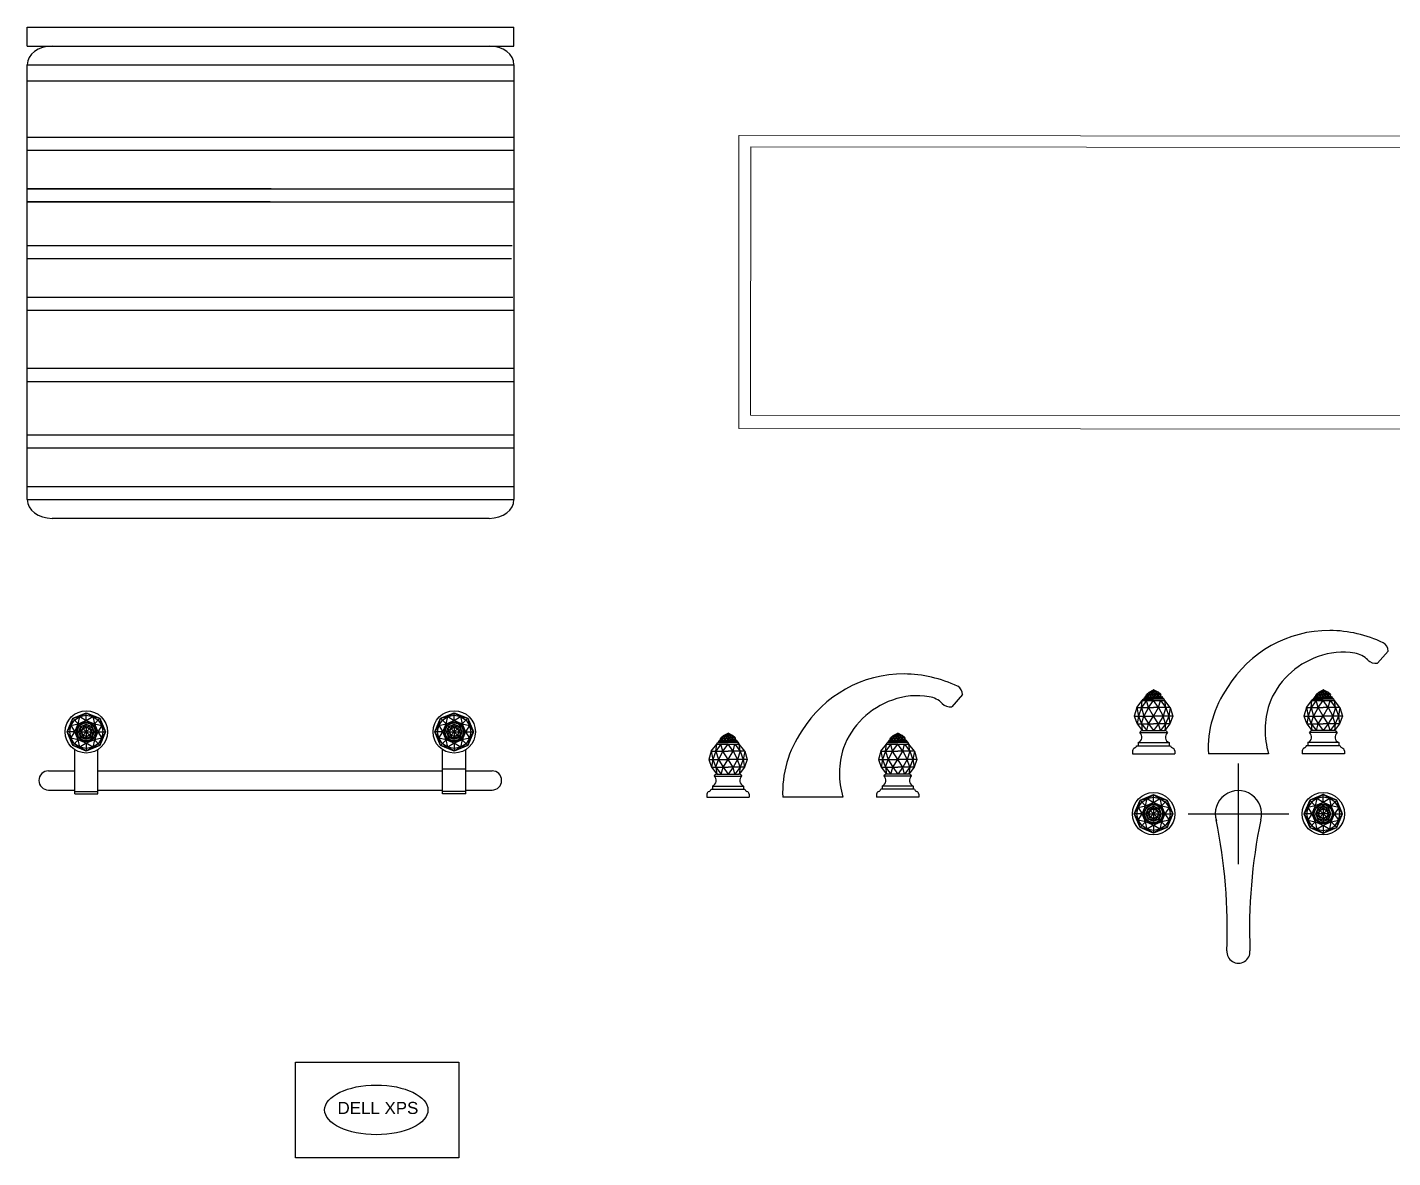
# Model space of a CAD drawing. Header units: inches. Extents: x -332 to 3160665360507, y -10609 to 2196718997769.
# Drawn here: x -131 to 1639, y -7445 to -5979 of the extents above; entities that cross this region are included whole.
import ezdxf

# ---------------------------------------------------------------- set-up
doc = ezdxf.new("R2010")
doc.units = ezdxf.units.IN
doc.header["$MEASUREMENT"] = 0
doc.layers.add('layer_1', color=7, linetype='Continuous', lineweight=25)
doc.styles.get("Standard").update_dxf_attribs({"font": 'arial.ttf'})

# ---------------------------------------------------------------- blocks, each defined once
blk = doc.blocks.new('furniture_bed_fitting')
at = {"color": 3}
for p, q in [((-750, 847.6), (750, 847.6)), ((-750, 782.6), (750, 782.6)), ((-750, 553), (750, 553)), ((-750, 499.5), (750, 499.5)), ((1.7, 342.5), (-750, 342.5)), ((-750, 342.5), (750, 342.5)), ((-1.7, 289), (-750, 289)), ((-750, 289), (750, 289)), ((-750, 111.9), (744.5, 111.9)), ((-750, 58.5), (742.4, 58.5)), ((-750, -98.6), (746.6, -98.6)), ((-750, -152), (750, -152)), ((-750, -388.2), (750, -388.2)), ((-750, -442), (750, -442)), ((-750, -659.8), (750, -659.8)), ((-750, -659.8), (750, -659.8)), ((-750, -713.3), (750, -713.3)), ((-750, -713.3), (750, -713.3)), ((-750, -870.3), (750, -870.3)), ((-750, -870.3), (750, -870.3)), ((-750, -923.8), (750, -923.8)), ((-750, -923.8), (750, -923.8))]:
    blk.add_line(p, q, dxfattribs=at)
at = {"layer": 'layer_1', "color": 3}
for p, q in [((-750, 1000), (750, 1000)), ((-750, 923.8), (-750, 1000)), ((750, 923.8), (750, 1000)), ((-750, 923.8), (750, 923.8)), ((-750, -923.8), (-750, 847.6)), ((750, 847.6), (750, -923.8)), ((673.8, -1000), (-673.8, -1000))]:
    blk.add_line(p, q, dxfattribs=at)
for centre, start, end in [((-673.8, 847.6), 90, 180), ((673.8, 847.6), 0, 90), ((-673.8, -923.8), 180, 270), ((673.8, -923.8), 270, 0)]:
    blk.add_arc(centre, 76.2, start, end, dxfattribs=at)
blk = doc.blocks.new('furniture_l_table_desk')
at = {"color": 3, "linetype": 'Continuous', "lineweight": 15}
for p, q in [((-812.4, 194.1), (-812.7, -185.9)), ((-812.4, 194.1), (-812.7, -185.9)), ((-812.4, 194.1), (-812.7, -185.9)), ((-812.3, 194.2), (-812.4, 194.1)), ((787.6, 192.6), (-812.4, 194.1)), ((812.8, 192.7), (-812.3, 194.2)), ((-797.1, 179.5), (-797.4, -168.4)), ((797.9, 178), (-797.1, 179.5)), ((787.6, 192.6), (787.7, 192.7)), ((797.9, 178), (797.6, -169.8)), ((812.5, -187.3), (812.8, 192.7)), ((-797.4, -168.4), (797.6, -169.8)), ((-812.7, -185.9), (812.5, -187.3)), ((787.2, -187.4), (787.3, -187.3))]:
    blk.add_line(p, q, dxfattribs=at)
blk = doc.blocks.new('bathroom_towel_rack')
at = {"color": 3}
for p, q in [((-263.3, 27.1), (-255.9, 44.7)), ((-258.3, 35.4), (-255.9, 44.7)), ((-258.3, 35.4), (-253.6, 42.4)), ((-258.3, 35.4), (-248.7, 37.5)), ((-255.9, 44.7), (-238.3, 52)), ((-255.9, 44.7), (-246.6, 47.1)), ((-248.7, 37.5), (-255.9, 44.7)), ((-253.6, 42.4), (-246.6, 47.1)), ((-253, 27.1), (-248.7, 37.5)), ((-248.7, 37.5), (-246.6, 47.1)), ((-248.7, 37.5), (-238.3, 41.8)), ((-246.6, 47.1), (-238.3, 52)), ((-246.6, 47.1), (-238.3, 48.7)), ((-246.6, 47.1), (-238.3, 41.8)), ((-245.4, 34.2), (-238.3, 37.1)), ((-245.4, 34.2), (-241.8, 35.6)), ((-244.8, 33.6), (-241.8, 35.6)), ((-241.8, 35.6), (-242.4, 31.2)), ((-241.8, 35.6), (-238.3, 37.1)), ((-241.8, 35.6), (-238.3, 36.3)), ((-241.8, 35.6), (-238.3, 32.8)), ((-238.3, 41.8), (-238.3, 52)), ((-238.3, 52), (-230, 47.1)), ((-238.3, 52), (-220.6, 44.7)), ((-238.3, 48.7), (-230, 47.1)), ((-238.3, 41.8), (-230, 47.1)), ((-238.3, 41.8), (-227.9, 37.5)), ((-238.3, 32.8), (-238.3, 37.1)), ((-238.3, 37.1), (-234.8, 35.6)), ((-238.3, 37.1), (-231.2, 34.2)), ((-238.3, 36.3), (-234.8, 35.6)), ((-238.3, 32.8), (-234.8, 35.6)), ((-234.2, 31.2), (-234.8, 35.6)), ((-234.8, 35.6), (-231.2, 34.2)), ((-234.8, 35.6), (-231.8, 33.6)), ((-230, 47.1), (-227.9, 37.5)), ((-230, 47.1), (-220.6, 44.7)), ((-230, 47.1), (-223, 42.4)), ((-227.9, 37.5), (-220.6, 44.7)), ((-227.9, 37.5), (-218.3, 35.4)), ((-227.9, 37.5), (-223.6, 27.1)), ((-223, 42.4), (-218.3, 35.4)), ((-220.6, 44.7), (-218.3, 35.4)), ((-220.6, 44.7), (-213.3, 27.1)), ((213.7, 27.1), (221.1, 44.7)), ((218.7, 35.4), (221.1, 44.7)), ((218.7, 35.4), (223.4, 42.4)), ((218.7, 35.4), (228.3, 37.5)), ((221.1, 44.7), (238.7, 52)), ((221.1, 44.7), (230.4, 47.1)), ((228.3, 37.5), (221.1, 44.7)), ((223.4, 42.4), (230.4, 47.1)), ((224, 27.1), (228.3, 37.5)), ((228.3, 37.5), (230.4, 47.1)), ((228.3, 37.5), (238.7, 41.8)), ((230.4, 47.1), (238.7, 52)), ((230.4, 47.1), (238.7, 48.7)), ((230.4, 47.1), (238.7, 41.8)), ((231.6, 34.2), (238.7, 37.1)), ((231.6, 34.2), (235.2, 35.6)), ((232.2, 33.6), (235.2, 35.6)), ((235.2, 35.6), (234.6, 31.2)), ((235.2, 35.6), (238.7, 37.1)), ((235.2, 35.6), (238.7, 36.3)), ((235.2, 35.6), (238.7, 32.8)), ((238.7, 41.8), (238.7, 52)), ((238.7, 52), (247, 47.1)), ((238.7, 52), (256.4, 44.7)), ((238.7, 48.7), (247, 47.1)), ((238.7, 41.8), (247, 47.1)), ((238.7, 41.8), (249.1, 37.5)), ((238.7, 32.8), (238.7, 37.1)), ((238.7, 37.1), (242.2, 35.6)), ((238.7, 37.1), (245.8, 34.2)), ((238.7, 36.3), (242.2, 35.6)), ((238.7, 32.8), (242.2, 35.6)), ((242.8, 31.2), (242.2, 35.6)), ((242.2, 35.6), (245.8, 34.2)), ((242.2, 35.6), (245.2, 33.6)), ((247, 47.1), (249.1, 37.5)), ((247, 47.1), (256.4, 44.7)), ((247, 47.1), (254, 42.4)), ((249.1, 37.5), (256.4, 44.7)), ((249.1, 37.5), (258.7, 35.4)), ((249.1, 37.5), (253.4, 27.1)), ((254, 42.4), (258.7, 35.4)), ((256.4, 44.7), (258.7, 35.4)), ((256.4, 44.7), (263.7, 27.1)), ((-263.3, 27.1), (-258.3, 35.4)), ((-253, 27.1), (-263.3, 27.1)), ((-258.3, 18.8), (-263.3, 27.1)), ((-255.9, 9.4), (-263.3, 27.1)), ((-259.9, 27.1), (-258.3, 35.4)), ((-258.3, 18.8), (-259.9, 27.1)), ((-258.3, 35.4), (-253, 27.1)), ((-258.3, 18.8), (-253, 27.1)), ((-248.7, 16.7), (-258.3, 18.8)), ((-255.9, 9.4), (-258.3, 18.8)), ((-253.6, 11.8), (-258.3, 18.8)), ((-248.7, 16.7), (-253, 27.1)), ((-248.3, 27.1), (-245.4, 34.2)), ((-248.3, 27.1), (-246.8, 30.6)), ((-244, 27.1), (-248.3, 27.1)), ((-246.7, 23.5), (-248.3, 27.1)), ((-245.4, 20), (-248.3, 27.1)), ((-247.5, 27.1), (-246.8, 30.6)), ((-246.7, 23.5), (-247.5, 27.1)), ((-246.8, 30.6), (-245.4, 34.2)), ((-246.8, 30.6), (-244.8, 33.6)), ((-246.8, 30.6), (-242.4, 31.2)), ((-244, 27.1), (-246.8, 30.6)), ((-246.7, 23.5), (-244, 27.1)), ((-246.7, 23.5), (-242.4, 23)), ((-245.4, 20), (-246.7, 23.5)), ((-244.8, 20.6), (-246.7, 23.5)), ((-242.4, 31.2), (-245.4, 34.2)), ((-242.4, 23), (-245.4, 20)), ((-241.8, 18.6), (-245.4, 20)), ((-238.3, 17.1), (-245.4, 20)), ((-241.8, 18.6), (-244.8, 20.6)), ((-244, 27.1), (-232.5, 27.1)), ((-238.3, 27.1), (-242.4, 31.2)), ((-238.3, 27.1), (-242.4, 23)), ((-242.4, 23), (-241.8, 18.6)), ((-241.8, 18.6), (-238.3, 21.3)), ((-238.3, 17.1), (-241.8, 18.6)), ((-238.3, 17.9), (-241.8, 18.6)), ((-238.3, 32.8), (-238.3, 21.3)), ((-238.3, 27.1), (-234.2, 31.2)), ((-238.3, 27.1), (-234.2, 23)), ((-234.8, 18.6), (-238.3, 21.3)), ((-238.3, 21.3), (-238.3, 17.1)), ((-231.2, 20), (-238.3, 17.1)), ((-234.8, 18.6), (-238.3, 17.1)), ((-234.8, 18.6), (-238.3, 17.9)), ((-234.8, 18.6), (-234.2, 23)), ((-231.8, 20.6), (-234.8, 18.6)), ((-231.2, 20), (-234.8, 18.6)), ((-234.2, 31.2), (-231.2, 34.2)), ((-234.2, 31.2), (-229.8, 30.6)), ((-234.2, 23), (-229.8, 23.6)), ((-234.2, 23), (-231.2, 20)), ((-232.5, 27.1), (-229.8, 30.6)), ((-232.5, 27.1), (-228.3, 27.1)), ((-232.5, 27.1), (-229.8, 23.6)), ((-231.8, 33.6), (-229.8, 30.6)), ((-229.8, 23.6), (-231.8, 20.6)), ((-231.2, 34.2), (-229.8, 30.6)), ((-231.2, 34.2), (-228.3, 27.1)), ((-228.3, 27.1), (-231.2, 20)), ((-229.8, 23.6), (-231.2, 20)), ((-229.8, 30.6), (-228.3, 27.1)), ((-229.8, 30.6), (-229.1, 27.1)), ((-228.3, 27.1), (-229.8, 23.6)), ((-229.1, 27.1), (-229.8, 23.6)), ((-223.6, 27.1), (-227.9, 16.7)), ((-218.3, 18.8), (-227.9, 16.7)), ((-218.3, 35.4), (-223.6, 27.1)), ((-223.6, 27.1), (-213.3, 27.1)), ((-223.6, 27.1), (-218.3, 18.8)), ((-218.3, 18.8), (-223, 11.8)), ((-213.3, 27.1), (-220.6, 9.4)), ((-218.3, 18.8), (-220.6, 9.4)), ((-218.3, 35.4), (-213.3, 27.1)), ((-218.3, 35.4), (-216.7, 27.1)), ((-213.3, 27.1), (-218.3, 18.8)), ((-216.7, 27.1), (-218.3, 18.8)), ((213.7, 27.1), (218.7, 35.4)), ((224, 27.1), (213.7, 27.1)), ((218.7, 18.8), (213.7, 27.1)), ((221.1, 9.4), (213.7, 27.1)), ((217.1, 27.1), (218.7, 35.4)), ((218.7, 18.8), (217.1, 27.1)), ((218.7, 35.4), (224, 27.1)), ((218.7, 18.8), (224, 27.1)), ((228.3, 16.7), (218.7, 18.8)), ((221.1, 9.4), (218.7, 18.8)), ((223.4, 11.8), (218.7, 18.8)), ((228.3, 16.7), (224, 27.1)), ((228.7, 27.1), (231.6, 34.2)), ((228.7, 27.1), (230.2, 30.6)), ((233, 27.1), (228.7, 27.1)), ((230.3, 23.5), (228.7, 27.1)), ((231.6, 20), (228.7, 27.1)), ((229.5, 27.1), (230.2, 30.6)), ((230.3, 23.5), (229.5, 27.1)), ((230.2, 30.6), (231.6, 34.2)), ((230.2, 30.6), (232.2, 33.6)), ((230.2, 30.6), (234.6, 31.2)), ((233, 27.1), (230.2, 30.6)), ((230.3, 23.5), (233, 27.1)), ((230.3, 23.5), (234.6, 23)), ((231.6, 20), (230.3, 23.5)), ((232.2, 20.6), (230.3, 23.5)), ((234.6, 31.2), (231.6, 34.2)), ((234.6, 23), (231.6, 20)), ((235.2, 18.6), (231.6, 20)), ((238.7, 17.1), (231.6, 20)), ((235.2, 18.6), (232.2, 20.6)), ((233, 27.1), (244.5, 27.1)), ((238.7, 27.1), (234.6, 31.2)), ((238.7, 27.1), (234.6, 23)), ((234.6, 23), (235.2, 18.6)), ((235.2, 18.6), (238.7, 21.3)), ((238.7, 17.1), (235.2, 18.6)), ((238.7, 17.9), (235.2, 18.6)), ((238.7, 32.8), (238.7, 21.3)), ((238.7, 27.1), (242.8, 31.2)), ((238.7, 27.1), (242.8, 23)), ((242.2, 18.6), (238.7, 21.3)), ((238.7, 21.3), (238.7, 17.1)), ((245.8, 20), (238.7, 17.1)), ((242.2, 18.6), (238.7, 17.1)), ((242.2, 18.6), (238.7, 17.9)), ((242.2, 18.6), (242.8, 23)), ((245.2, 20.6), (242.2, 18.6)), ((245.8, 20), (242.2, 18.6)), ((242.8, 31.2), (245.8, 34.2)), ((242.8, 31.2), (247.2, 30.6)), ((242.8, 23), (247.2, 23.6)), ((242.8, 23), (245.8, 20)), ((244.5, 27.1), (247.2, 30.6)), ((244.5, 27.1), (248.7, 27.1)), ((244.5, 27.1), (247.2, 23.6)), ((245.2, 33.6), (247.2, 30.6)), ((247.2, 23.6), (245.2, 20.6)), ((245.8, 34.2), (247.2, 30.6)), ((245.8, 34.2), (248.7, 27.1)), ((248.7, 27.1), (245.8, 20)), ((247.2, 23.6), (245.8, 20)), ((247.2, 30.6), (248.7, 27.1)), ((247.2, 30.6), (247.9, 27.1)), ((248.7, 27.1), (247.2, 23.6)), ((247.9, 27.1), (247.2, 23.6)), ((253.4, 27.1), (249.1, 16.7)), ((258.7, 18.8), (249.1, 16.7)), ((258.7, 35.4), (253.4, 27.1)), ((253.4, 27.1), (263.7, 27.1)), ((253.4, 27.1), (258.7, 18.8)), ((258.7, 18.8), (254, 11.8)), ((263.7, 27.1), (256.4, 9.4)), ((258.7, 18.8), (256.4, 9.4)), ((258.7, 35.4), (263.7, 27.1)), ((258.7, 35.4), (260.3, 27.1)), ((263.7, 27.1), (258.7, 18.8)), ((260.3, 27.1), (258.7, 18.8)), ((-248.7, 16.7), (-255.9, 9.4)), ((-246.6, 7.1), (-255.9, 9.4)), ((-238.3, 2.1), (-255.9, 9.4)), ((-246.6, 7.1), (-253.6, 11.8)), ((-253.3, -53.4), (-253.3, 4)), ((-246.6, 7.1), (-248.7, 16.7)), ((-238.3, 12.4), (-248.7, 16.7)), ((-238.3, 12.4), (-246.6, 7.1)), ((-238.3, 2.1), (-246.6, 7.1)), ((-238.3, 5.5), (-246.6, 7.1)), ((-227.9, 16.7), (-238.3, 12.4)), ((-238.3, 12.4), (-238.3, 2.1)), ((-230, 7.1), (-238.3, 12.4)), ((-220.6, 9.4), (-238.3, 2.1)), ((-230, 7.1), (-238.3, 2.1)), ((-230, 7.1), (-238.3, 5.5)), ((-227.9, 16.7), (-230, 7.1)), ((-223, 11.8), (-230, 7.1)), ((-220.6, 9.4), (-230, 7.1)), ((-227.9, 16.7), (-220.6, 9.4)), ((-223.3, -53.4), (-223.3, 4)), ((228.3, 16.7), (221.1, 9.4)), ((230.4, 7.1), (221.1, 9.4)), ((238.7, 2.1), (221.1, 9.4)), ((230.4, 7.1), (223.4, 11.8)), ((223.7, -53.4), (223.7, 4)), ((230.4, 7.1), (228.3, 16.7)), ((238.7, 12.4), (228.3, 16.7)), ((238.7, 12.4), (230.4, 7.1)), ((238.7, 2.1), (230.4, 7.1)), ((238.7, 5.5), (230.4, 7.1)), ((249.1, 16.7), (238.7, 12.4)), ((238.7, 12.4), (238.7, 2.1)), ((247, 7.1), (238.7, 12.4)), ((256.4, 9.4), (238.7, 2.1)), ((247, 7.1), (238.7, 2.1)), ((247, 7.1), (238.7, 5.5)), ((249.1, 16.7), (247, 7.1)), ((254, 11.8), (247, 7.1)), ((256.4, 9.4), (247, 7.1)), ((249.1, 16.7), (256.4, 9.4)), ((253.7, -53.4), (253.7, 4)), ((-287.3, -23.4), (-253.3, -23.4)), ((-223.3, -23.4), (223.7, -23.4)), ((253.7, -21.4), (223.7, -21.4)), ((253.7, -23.4), (287.7, -23.4)), ((-287.3, -48.4), (-253.3, -48.4)), ((-253.3, -50.4), (-223.3, -50.4)), ((-223.3, -48.4), (223.7, -48.4)), ((253.7, -50.4), (223.7, -50.4)), ((253.7, -48.4), (287.7, -48.4)), ((-253.3, -53.4), (-223.3, -53.4)), ((253.7, -53.4), (223.7, -53.4))]:
    blk.add_line(p, q, dxfattribs=at)
for centre, radius in [((-238.3, 27.1), 27.5), ((238.7, 27.1), 27.5), ((-238.3, 27.1), 12.7), ((-238.3, 27.1), 11.6), ((238.7, 27.1), 12.7), ((238.7, 27.1), 11.6), ((-238.3, 27.1), 5.75), ((238.7, 27.1), 5.75)]:
    blk.add_circle(centre, radius, dxfattribs=at)
for centre, start, end in [((-287.3, -35.9), 90, 270), ((287.7, -35.9), 270, 90)]:
    blk.add_arc(centre, 12.5, start, end, dxfattribs=at)
blk = doc.blocks.new('bathroom_tap')
at = {"color": 3}
for p, q in [((163.6, 45.7), (149.8, 30)), ((163.6, 45.7), (163.6, 45.7)), ((149.8, 30), (149.8, 30)), ((-155, -18.5), (-153.9, -16.5)), ((-153.9, -16.5), (-140.3, -16.5)), ((-152.3, -15), (-128.3, -15)), ((-151.2, -13.5), (-129.5, -13.5)), ((-150.3, -13.5), (-149.5, -10.5)), ((-149.5, -10.5), (-146.1, -7.5)), ((-149.5, -10.5), (-140.3, -10.5)), ((-149.5, -10.5), (-148.4, -13.5)), ((-148.4, -13.5), (-145.7, -10.5)), ((-146.1, -7.5), (-140.3, -4.5)), ((-146.1, -7.5), (-140.3, -7.5)), ((-146.1, -7.5), (-145.7, -10.5)), ((-145.7, -10.5), (-143.5, -7.5)), ((-145.7, -10.5), (-144.6, -13.5)), ((-144.6, -13.5), (-142.4, -10.5)), ((-143.5, -7.5), (-140.3, -4.5)), ((-143.5, -7.5), (-142.4, -10.5)), ((-142.4, -10.5), (-140.3, -7.5)), ((-142.4, -10.5), (-140.3, -13.5)), ((-134.6, -7.5), (-140.3, -4.5)), ((-137.2, -7.5), (-140.3, -4.5)), ((-140.3, -7.5), (-140.3, -4.5)), ((-134.6, -7.5), (-140.3, -7.5)), ((-138.3, -10.5), (-140.3, -7.5)), ((-131.2, -10.5), (-140.3, -10.5)), ((-138.3, -10.5), (-140.3, -13.5)), ((-126.8, -16.5), (-140.3, -16.5)), ((-137.2, -7.5), (-138.3, -10.5)), ((-136.1, -13.5), (-138.3, -10.5)), ((-135, -10.5), (-137.2, -7.5)), ((-135, -10.5), (-136.1, -13.5)), ((-134.6, -7.5), (-135, -10.5)), ((-132.3, -13.5), (-135, -10.5)), ((-131.2, -10.5), (-134.6, -7.5)), ((-131.2, -10.5), (-132.3, -13.5)), ((-130.3, -13.5), (-131.2, -10.5)), ((-125.7, -18.5), (-126.8, -16.5)), ((65, -18.5), (66.1, -16.5)), ((66.1, -16.5), (79.7, -16.5)), ((67.7, -15), (91.7, -15)), ((68.8, -13.5), (90.5, -13.5)), ((69.7, -13.5), (70.5, -10.5)), ((70.5, -10.5), (73.9, -7.5)), ((70.5, -10.5), (79.7, -10.5)), ((70.5, -10.5), (71.6, -13.5)), ((71.6, -13.5), (74.3, -10.5)), ((73.9, -7.5), (79.7, -4.5)), ((73.9, -7.5), (79.7, -7.5)), ((73.9, -7.5), (74.3, -10.5)), ((74.3, -10.5), (76.5, -7.5)), ((74.3, -10.5), (75.4, -13.5)), ((75.4, -13.5), (77.6, -10.5)), ((76.5, -7.5), (79.7, -4.5)), ((76.5, -7.5), (77.6, -10.5)), ((77.6, -10.5), (79.7, -7.5)), ((77.6, -10.5), (79.7, -13.5)), ((85.4, -7.5), (79.7, -4.5)), ((82.8, -7.5), (79.7, -4.5)), ((79.7, -7.5), (79.7, -4.5)), ((85.4, -7.5), (79.7, -7.5)), ((81.7, -10.5), (79.7, -7.5)), ((88.8, -10.5), (79.7, -10.5)), ((81.7, -10.5), (79.7, -13.5)), ((93.2, -16.5), (79.7, -16.5)), ((82.8, -7.5), (81.7, -10.5)), ((83.9, -13.5), (81.7, -10.5)), ((85, -10.5), (82.8, -7.5)), ((85, -10.5), (83.9, -13.5)), ((85.4, -7.5), (85, -10.5)), ((87.7, -13.5), (85, -10.5)), ((88.8, -10.5), (85.4, -7.5)), ((88.8, -10.5), (87.7, -13.5)), ((89.7, -13.5), (88.8, -10.5)), ((94.3, -18.5), (93.2, -16.5)), ((-162, -27.5), (-165.3, -38.5)), ((-162, -27.5), (-155, -18.5)), ((-162, -27.5), (-140.3, -27.5)), ((-162, -27.5), (-160, -38.5)), ((-156.1, -27.5), (-160, -38.5)), ((-149.4, -18.5), (-156.1, -27.5)), ((-156.1, -27.5), (-155, -18.5)), ((-156.1, -27.5), (-152.8, -38.5)), ((-155, -18.5), (-125.7, -18.5)), ((-146.9, -27.5), (-152.8, -38.5)), ((-146.9, -27.5), (-149.4, -18.5)), ((-146.9, -27.5), (-140.3, -18.5)), ((-140.3, -38.5), (-146.9, -27.5)), ((-133.8, -27.5), (-140.3, -18.5)), ((-118.7, -27.5), (-140.3, -27.5)), ((-140.3, -38.5), (-133.8, -27.5)), ((-133.8, -27.5), (-131.3, -18.5)), ((-133.8, -27.5), (-127.9, -38.5)), ((-131.3, -18.5), (-124.6, -27.5)), ((-124.6, -27.5), (-127.9, -38.5)), ((-124.6, -27.5), (-125.7, -18.5)), ((-118.7, -27.5), (-125.7, -18.5)), ((-124.6, -27.5), (-120.7, -38.5)), ((-118.7, -27.5), (-120.7, -38.5)), ((-118.7, -27.5), (-115.4, -38.5)), ((58, -27.5), (54.7, -38.5)), ((58, -27.5), (65, -18.5)), ((58, -27.5), (79.7, -27.5)), ((58, -27.5), (60, -38.5)), ((63.9, -27.5), (60, -38.5)), ((70.6, -18.5), (63.9, -27.5)), ((63.9, -27.5), (65, -18.5)), ((63.9, -27.5), (67.2, -38.5)), ((65, -18.5), (94.3, -18.5)), ((73.1, -27.5), (67.2, -38.5)), ((73.1, -27.5), (70.6, -18.5)), ((73.1, -27.5), (79.7, -18.5)), ((79.7, -38.5), (73.1, -27.5)), ((86.2, -27.5), (79.7, -18.5)), ((101.3, -27.5), (79.7, -27.5)), ((79.7, -38.5), (86.2, -27.5)), ((86.2, -27.5), (88.7, -18.5)), ((86.2, -27.5), (92.1, -38.5)), ((88.7, -18.5), (95.4, -27.5)), ((95.4, -27.5), (92.1, -38.5)), ((95.4, -27.5), (94.3, -18.5)), ((101.3, -27.5), (94.3, -18.5)), ((95.4, -27.5), (99.3, -38.5)), ((101.3, -27.5), (99.3, -38.5)), ((101.3, -27.5), (104.6, -38.5)), ((-165.3, -38.5), (-140.3, -38.5)), ((-165.3, -38.5), (-161.6, -48.5)), ((-160, -38.5), (-161.6, -48.5)), ((-161.6, -48.5), (-140.3, -48.5)), ((-161.6, -48.5), (-155, -57.5)), ((-160, -38.5), (-156, -48.5)), ((-156, -48.5), (-152.8, -38.5)), ((-156, -48.5), (-149.1, -57.5)), ((-156, -48.5), (-155, -57.5)), ((-152.8, -38.5), (-146.8, -48.5)), ((-149.1, -57.5), (-146.8, -48.5)), ((-146.8, -48.5), (-140.3, -38.5)), ((-146.8, -48.5), (-140.3, -57.5)), ((-115.4, -38.5), (-140.3, -38.5)), ((-133.8, -48.5), (-140.3, -38.5)), ((-119.1, -48.5), (-140.3, -48.5)), ((-133.8, -48.5), (-140.3, -57.5)), ((-127.9, -38.5), (-133.8, -48.5)), ((-131.5, -57.5), (-133.8, -48.5)), ((-124.7, -48.5), (-131.5, -57.5)), ((-124.7, -48.5), (-127.9, -38.5)), ((-124.7, -48.5), (-125.7, -57.5)), ((-119.1, -48.5), (-125.7, -57.5)), ((-120.7, -38.5), (-124.7, -48.5)), ((-120.7, -38.5), (-119.1, -48.5)), ((-115.4, -38.5), (-119.1, -48.5)), ((54.7, -38.5), (79.7, -38.5)), ((54.7, -38.5), (58.4, -48.5)), ((60, -38.5), (58.4, -48.5)), ((58.4, -48.5), (79.7, -48.5)), ((58.4, -48.5), (65, -57.5)), ((60, -38.5), (64, -48.5)), ((64, -48.5), (67.2, -38.5)), ((64, -48.5), (70.9, -57.5)), ((64, -48.5), (65, -57.5)), ((67.2, -38.5), (73.2, -48.5)), ((70.9, -57.5), (73.2, -48.5)), ((73.2, -48.5), (79.7, -38.5)), ((73.2, -48.5), (79.7, -57.5)), ((104.6, -38.5), (79.7, -38.5)), ((86.2, -48.5), (79.7, -38.5)), ((100.9, -48.5), (79.7, -48.5)), ((86.2, -48.5), (79.7, -57.5)), ((92.1, -38.5), (86.2, -48.5)), ((88.5, -57.5), (86.2, -48.5)), ((95.3, -48.5), (88.5, -57.5)), ((95.3, -48.5), (92.1, -38.5)), ((95.3, -48.5), (94.3, -57.5)), ((100.9, -48.5), (94.3, -57.5)), ((99.3, -38.5), (95.3, -48.5)), ((99.3, -38.5), (100.9, -48.5)), ((104.6, -38.5), (100.9, -48.5)), ((-158.3, -60), (-122.3, -60)), ((-155, -57.5), (-125.7, -57.5)), ((97.7, -60), (61.7, -60)), ((94.3, -57.5), (65, -57.5)), ((-167.8, -83.5), (-167.8, -87.5)), ((-167.8, -87.5), (-112.8, -87.5)), ((-162.3, -77), (-118.3, -77)), ((-160.3, -73), (-120.3, -73)), ((-160.3, -73), (-160.3, -77)), ((-120.3, -73), (-120.3, -77)), ((-112.8, -83.5), (-112.8, -87.5)), ((8.4, -87.5), (-69.1, -87.5)), ((52.2, -83.5), (52.2, -87.5)), ((107.2, -87.5), (52.2, -87.5)), ((101.7, -77), (57.7, -77)), ((99.7, -73), (59.7, -73)), ((59.7, -73), (59.7, -77)), ((99.7, -73), (99.7, -77)), ((107.2, -83.5), (107.2, -87.5))]:
    blk.add_line(p, q, dxfattribs=at)
for centre, radius, start, end in [((-152.3, -15.8), 0.75, 90, 270), ((-151.2, -14.3), 0.75, 90, 270), ((-129.5, -14.3), 0.75, 270, 90), ((-128.3, -15.8), 0.75, 270, 90), ((-128.3, -15.8), 0.75, 270, 90), ((67.7, -15.8), 0.75, 90, 270), ((68.8, -14.3), 0.75, 90, 270), ((90.5, -14.3), 0.75, 270, 90), ((91.7, -15.8), 0.75, 270, 90), ((91.7, -15.8), 0.75, 270, 90), ((-163.3, -65.9), 7.68, 292.3879, 50.1197), ((-154.6, -61.5), 4.02, 95.7927, 158.1057), ((-126.1, -61.5), 4.02, 21.8943, 84.2073), ((-117.4, -65.9), 7.68, 129.8803, 247.6121), ((56.7, -65.9), 7.68, 292.3879, 50.1197), ((65.4, -61.5), 4.02, 95.7927, 158.1057), ((93.9, -61.5), 4.02, 21.8943, 84.2073), ((102.6, -65.9), 7.68, 129.8803, 247.6121), ((-163.5, -84.2), 4.43, 107.7747, 170.8611), ((-166.1, -76.4), 3.83, 289.8198, 350.7712), ((-114.6, -76.4), 3.83, 189.2288, 250.1802), ((-117.2, -84.2), 4.43, 9.1389, 72.2253), ((56.5, -84.2), 4.43, 107.7747, 170.8611), ((53.9, -76.4), 3.83, 289.8198, 350.7712), ((105.4, -76.4), 3.83, 189.2288, 250.1802), ((102.8, -84.2), 4.43, 9.1389, 72.2253)]:
    blk.add_arc(centre, radius, start, end, dxfattribs=at)
for centre, major_axis, ratio, start_param, end_param in [((88.2, -81.1), (155.2, 0.8), 0.989941, 1.566299, 2.590754), ((86.7, -89), (163, 2.6), 0.990321, 1.10641, 1.546952), ((152, 46.4), (-8.83, 7.79), 0.977643, 3.813812, 4.935823), ((108.2, -59.9), (105.6, 0), 0.989946, 1.912605, 2.784675), ((104.7, -44.9), (90.1, 0), 0.989946, 1.394268, 1.932342), ((115.8, 13.7), (29.9, 0), 0.989946, 0.764524, 1.412665), ((147.9, 44.6), (-14.9, 0), 0.989946, 0.791053, 1.699785), ((69.4, -79.9), (127.1, 56.4), 0.992127, 2.117317, 2.776461), ((117.9, -56.9), (-113.3, 9.5), 0.979066, -0.220374, 0.36341)]:
    blk.add_ellipse(centre, major_axis=major_axis, ratio=ratio, start_param=start_param, end_param=end_param, dxfattribs=at)
blk = doc.blocks.new('bathroom_accessories')
at = {"color": 3}
for p, q in [((185.3, 165.8), (171.4, 150.1)), ((185.2, 165.8), (185.2, 165.8)), ((171.4, 150.1), (171.4, 150.1)), ((-129.5, 106.6), (-107.8, 106.6)), ((-128.7, 106.6), (-127.9, 109.6)), ((-127.9, 109.6), (-124.4, 112.6)), ((-127.9, 109.6), (-118.7, 109.6)), ((-127.9, 109.6), (-126.7, 106.6)), ((-126.7, 106.6), (-124.1, 109.6)), ((-124.4, 112.6), (-118.7, 115.6)), ((-124.4, 112.6), (-118.7, 112.6)), ((-124.4, 112.6), (-124.1, 109.6)), ((-124.1, 109.6), (-121.9, 112.6)), ((-124.1, 109.6), (-122.9, 106.6)), ((-122.9, 106.6), (-120.8, 109.6)), ((-121.9, 112.6), (-118.7, 115.6)), ((-121.9, 112.6), (-120.8, 109.6)), ((-120.8, 109.6), (-118.7, 112.6)), ((-120.8, 109.6), (-118.7, 106.6)), ((-112.9, 112.6), (-118.7, 115.6)), ((-115.5, 112.6), (-118.7, 115.6)), ((-118.7, 112.6), (-118.7, 115.6)), ((-112.9, 112.6), (-118.7, 112.6)), ((-116.6, 109.6), (-118.7, 112.6)), ((-109.5, 109.6), (-118.7, 109.6)), ((-116.6, 109.6), (-118.7, 106.6)), ((-115.5, 112.6), (-116.6, 109.6)), ((-114.5, 106.6), (-116.6, 109.6)), ((-113.3, 109.6), (-115.5, 112.6)), ((-113.3, 109.6), (-114.5, 106.6)), ((-112.9, 112.6), (-113.3, 109.6)), ((-110.7, 106.6), (-113.3, 109.6)), ((-109.5, 109.6), (-112.9, 112.6)), ((-109.5, 109.6), (-110.7, 106.6)), ((-108.7, 106.6), (-109.5, 109.6)), ((90.5, 106.6), (112.2, 106.6)), ((91.3, 106.6), (92.1, 109.6)), ((92.1, 109.6), (95.6, 112.6)), ((92.1, 109.6), (101.3, 109.6)), ((92.1, 109.6), (93.3, 106.6)), ((93.3, 106.6), (95.9, 109.6)), ((95.6, 112.6), (101.3, 115.6)), ((95.6, 112.6), (101.3, 112.6)), ((95.6, 112.6), (95.9, 109.6)), ((95.9, 109.6), (98.1, 112.6)), ((95.9, 109.6), (97.1, 106.6)), ((97.1, 106.6), (99.2, 109.6)), ((98.1, 112.6), (101.3, 115.6)), ((98.1, 112.6), (99.2, 109.6)), ((99.2, 109.6), (101.3, 112.6)), ((99.2, 109.6), (101.3, 106.6)), ((107.1, 112.6), (101.3, 115.6)), ((104.5, 112.6), (101.3, 115.6)), ((101.3, 112.6), (101.3, 115.6)), ((107.1, 112.6), (101.3, 112.6)), ((103.4, 109.6), (101.3, 112.6)), ((110.5, 109.6), (101.3, 109.6)), ((103.4, 109.6), (101.3, 106.6)), ((104.5, 112.6), (103.4, 109.6)), ((105.5, 106.6), (103.4, 109.6)), ((106.7, 109.6), (104.5, 112.6)), ((106.7, 109.6), (105.5, 106.6)), ((107.1, 112.6), (106.7, 109.6)), ((109.3, 106.6), (106.7, 109.6)), ((110.5, 109.6), (107.1, 112.6)), ((110.5, 109.6), (109.3, 106.6)), ((111.3, 106.6), (110.5, 109.6)), ((-140.3, 92.6), (-143.7, 81.6)), ((-140.3, 92.6), (-133.4, 101.6)), ((-140.3, 92.6), (-118.7, 92.6)), ((-140.3, 92.6), (-138.3, 81.6)), ((-134.4, 92.6), (-138.3, 81.6)), ((-127.7, 101.6), (-134.4, 92.6)), ((-134.4, 92.6), (-133.4, 101.6)), ((-134.4, 92.6), (-131.2, 81.6)), ((-133.4, 101.6), (-132.2, 103.6)), ((-133.4, 101.6), (-104, 101.6)), ((-132.2, 103.6), (-118.7, 103.6)), ((-125.2, 92.6), (-131.2, 81.6)), ((-130.7, 105.1), (-106.7, 105.1)), ((-125.2, 92.6), (-127.7, 101.6)), ((-125.2, 92.6), (-118.7, 101.6)), ((-118.7, 81.6), (-125.2, 92.6)), ((-105.2, 103.6), (-118.7, 103.6)), ((-112.2, 92.6), (-118.7, 101.6)), ((-97.1, 92.6), (-118.7, 92.6)), ((-118.7, 81.6), (-112.2, 92.6)), ((-112.2, 92.6), (-109.7, 101.6)), ((-112.2, 92.6), (-106.2, 81.6)), ((-109.7, 101.6), (-102.9, 92.6)), ((-102.9, 92.6), (-106.2, 81.6)), ((-104, 101.6), (-105.2, 103.6)), ((-102.9, 92.6), (-104, 101.6)), ((-97.1, 92.6), (-104, 101.6)), ((-102.9, 92.6), (-99, 81.6)), ((-97.1, 92.6), (-99, 81.6)), ((-97.1, 92.6), (-93.7, 81.6)), ((79.7, 92.6), (76.3, 81.6)), ((79.7, 92.6), (86.6, 101.6)), ((79.7, 92.6), (101.3, 92.6)), ((79.7, 92.6), (81.7, 81.6)), ((85.6, 92.6), (81.7, 81.6)), ((92.3, 101.6), (85.6, 92.6)), ((85.6, 92.6), (86.6, 101.6)), ((85.6, 92.6), (88.8, 81.6)), ((86.6, 101.6), (87.8, 103.6)), ((86.6, 101.6), (116, 101.6)), ((87.8, 103.6), (101.3, 103.6)), ((94.8, 92.6), (88.8, 81.6)), ((89.3, 105.1), (113.3, 105.1)), ((94.8, 92.6), (92.3, 101.6)), ((94.8, 92.6), (101.3, 101.6)), ((101.3, 81.6), (94.8, 92.6)), ((114.8, 103.6), (101.3, 103.6)), ((107.8, 92.6), (101.3, 101.6)), ((122.9, 92.6), (101.3, 92.6)), ((101.3, 81.6), (107.8, 92.6)), ((107.8, 92.6), (110.3, 101.6)), ((107.8, 92.6), (113.8, 81.6)), ((110.3, 101.6), (117.1, 92.6)), ((117.1, 92.6), (113.8, 81.6)), ((116, 101.6), (114.8, 103.6)), ((117.1, 92.6), (116, 101.6)), ((122.9, 92.6), (116, 101.6)), ((117.1, 92.6), (121, 81.6)), ((122.9, 92.6), (121, 81.6)), ((122.9, 92.6), (126.3, 81.6)), ((-143.7, 81.6), (-118.7, 81.6)), ((-143.7, 81.6), (-139.9, 71.6)), ((-138.3, 81.6), (-139.9, 71.6)), ((-139.9, 71.6), (-118.7, 71.6)), ((-139.9, 71.6), (-133.4, 62.6)), ((-138.3, 81.6), (-134.3, 71.6)), ((-134.3, 71.6), (-131.2, 81.6)), ((-134.3, 71.6), (-127.5, 62.6)), ((-134.3, 71.6), (-133.4, 62.6)), ((-131.2, 81.6), (-125.2, 71.6)), ((-127.5, 62.6), (-125.2, 71.6)), ((-125.2, 71.6), (-118.7, 81.6)), ((-125.2, 71.6), (-118.7, 62.6)), ((-93.7, 81.6), (-118.7, 81.6)), ((-112.2, 71.6), (-118.7, 81.6)), ((-97.5, 71.6), (-118.7, 71.6)), ((-112.2, 71.6), (-118.7, 62.6)), ((-106.2, 81.6), (-112.2, 71.6)), ((-109.9, 62.6), (-112.2, 71.6)), ((-103.1, 71.6), (-109.9, 62.6)), ((-103.1, 71.6), (-106.2, 81.6)), ((-103.1, 71.6), (-104, 62.6)), ((-97.5, 71.6), (-104, 62.6)), ((-99, 81.6), (-103.1, 71.6)), ((-99, 81.6), (-97.5, 71.6)), ((-93.7, 81.6), (-97.5, 71.6)), ((76.3, 81.6), (101.3, 81.6)), ((76.3, 81.6), (80.1, 71.6)), ((81.7, 81.6), (80.1, 71.6)), ((80.1, 71.6), (101.3, 71.6)), ((80.1, 71.6), (86.6, 62.6)), ((81.7, 81.6), (85.7, 71.6)), ((85.7, 71.6), (88.8, 81.6)), ((85.7, 71.6), (92.5, 62.6)), ((85.7, 71.6), (86.6, 62.6)), ((88.8, 81.6), (94.8, 71.6)), ((92.5, 62.6), (94.8, 71.6)), ((94.8, 71.6), (101.3, 81.6)), ((94.8, 71.6), (101.3, 62.6)), ((126.3, 81.6), (101.3, 81.6)), ((107.8, 71.6), (101.3, 81.6)), ((122.5, 71.6), (101.3, 71.6)), ((107.8, 71.6), (101.3, 62.6)), ((113.8, 81.6), (107.8, 71.6)), ((110.1, 62.6), (107.8, 71.6)), ((116.9, 71.6), (110.1, 62.6)), ((116.9, 71.6), (113.8, 81.6)), ((116.9, 71.6), (116, 62.6)), ((122.5, 71.6), (116, 62.6)), ((121, 81.6), (116.9, 71.6)), ((121, 81.6), (122.5, 71.6)), ((126.3, 81.6), (122.5, 71.6)), ((-136.7, 60.1), (-100.7, 60.1)), ((-133.4, 62.6), (-104, 62.6)), ((119.3, 60.1), (83.3, 60.1)), ((116, 62.6), (86.6, 62.6)), ((-146.2, 36.6), (-146.2, 32.6)), ((-140.7, 43.1), (-96.7, 43.1)), ((-138.7, 47.1), (-98.7, 47.1)), ((-138.7, 47.1), (-138.7, 43.1)), ((-98.7, 47.1), (-98.7, 43.1)), ((-91.2, 36.6), (-91.2, 32.6)), ((73.8, 36.6), (73.8, 32.6)), ((123.3, 43.1), (79.3, 43.1)), ((121.3, 47.1), (81.3, 47.1)), ((81.3, 47.1), (81.3, 43.1)), ((121.3, 47.1), (121.3, 43.1)), ((128.8, 36.6), (128.8, 32.6)), ((-146.2, 32.6), (-91.2, 32.6)), ((30.1, 32.6), (-47.5, 32.6)), ((-8.7, -110.6), (-8.7, 20.1)), ((128.8, 32.6), (73.8, 32.6)), ((-143.7, -45.2), (-136.3, -27.6)), ((-138.7, -37), (-136.3, -27.6)), ((-138.7, -37), (-134, -30)), ((-138.7, -37), (-129.1, -34.9)), ((-136.3, -27.6), (-118.7, -20.3)), ((-136.3, -27.6), (-127, -25.3)), ((-129.1, -34.9), (-136.3, -27.6)), ((-134, -30), (-127, -25.3)), ((-133.4, -45.2), (-129.1, -34.9)), ((-129.1, -34.9), (-127, -25.3)), ((-129.1, -34.9), (-118.7, -30.6)), ((-127, -25.3), (-118.7, -20.3)), ((-127, -25.3), (-118.7, -23.6)), ((-127, -25.3), (-118.7, -30.6)), ((-125.8, -38.2), (-118.7, -35.2)), ((-122.2, -36.8), (-118.7, -35.2)), ((-118.7, -30.6), (-118.7, -20.3)), ((-118.7, -20.3), (-110.4, -25.3)), ((-118.7, -20.3), (-101, -27.6)), ((-118.7, -23.6), (-110.4, -25.3)), ((-118.7, -30.6), (-110.4, -25.3)), ((-118.7, -30.6), (-108.3, -34.9)), ((-118.7, -39.5), (-118.7, -35.2)), ((-118.7, -35.2), (-115.2, -36.8)), ((-118.7, -35.2), (-111.6, -38.2)), ((-110.4, -25.3), (-108.3, -34.9)), ((-110.4, -25.3), (-101, -27.6)), ((-110.4, -25.3), (-103.4, -30)), ((-108.3, -34.9), (-101, -27.6)), ((-108.3, -34.9), (-98.7, -37)), ((-108.3, -34.9), (-104, -45.2)), ((-103.4, -30), (-98.7, -37)), ((-101, -27.6), (-98.7, -37)), ((-101, -27.6), (-93.7, -45.2)), ((83.7, -27.6), (76.3, -45.2)), ((83.7, -27.6), (81.3, -37)), ((86, -30), (81.3, -37)), ((90.9, -34.9), (81.3, -37)), ((101.3, -20.3), (83.7, -27.6)), ((93, -25.3), (83.7, -27.6)), ((90.9, -34.9), (83.7, -27.6)), ((93, -25.3), (86, -30)), ((90.9, -34.9), (86.6, -45.2)), ((93, -25.3), (90.9, -34.9)), ((101.3, -30.6), (90.9, -34.9)), ((101.3, -20.3), (93, -25.3)), ((101.3, -23.6), (93, -25.3)), ((101.3, -30.6), (93, -25.3)), ((101.3, -35.2), (94.2, -38.2)), ((101.3, -35.2), (97.8, -36.8)), ((101.3, -30.6), (101.3, -20.3)), ((109.6, -25.3), (101.3, -20.3)), ((119, -27.6), (101.3, -20.3)), ((109.6, -25.3), (101.3, -23.6)), ((109.6, -25.3), (101.3, -30.6)), ((111.7, -34.9), (101.3, -30.6)), ((101.3, -39.5), (101.3, -35.2)), ((104.8, -36.8), (101.3, -35.2)), ((108.4, -38.2), (101.3, -35.2)), ((111.7, -34.9), (109.6, -25.3)), ((119, -27.6), (109.6, -25.3)), ((116.6, -30), (109.6, -25.3)), ((111.7, -34.9), (119, -27.6)), ((121.3, -37), (111.7, -34.9)), ((116, -45.2), (111.7, -34.9)), ((121.3, -37), (116.6, -30)), ((121.3, -37), (119, -27.6)), ((126.3, -45.2), (119, -27.6)), ((-143.7, -45.2), (-138.7, -37)), ((-133.4, -45.2), (-143.7, -45.2)), ((-138.7, -53.5), (-143.7, -45.2)), ((-136.3, -62.9), (-143.7, -45.2)), ((-140.3, -45.2), (-138.7, -37)), ((-138.7, -53.5), (-140.3, -45.2)), ((-138.7, -37), (-133.4, -45.2)), ((-138.7, -53.5), (-133.4, -45.2)), ((-129.1, -55.6), (-133.4, -45.2)), ((-128.7, -45.2), (-125.8, -38.2)), ((-128.7, -45.2), (-127.2, -41.7)), ((-124.4, -45.2), (-128.7, -45.2)), ((-127.1, -48.8), (-128.7, -45.2)), ((-125.8, -52.3), (-128.7, -45.2)), ((-127.9, -45.2), (-127.2, -41.7)), ((-127.1, -48.8), (-127.9, -45.2)), ((-127.2, -41.7), (-125.8, -38.2)), ((-127.2, -41.7), (-125.2, -38.8)), ((-127.2, -41.7), (-122.8, -41.2)), ((-124.4, -45.2), (-127.2, -41.7)), ((-127.1, -48.8), (-124.4, -45.2)), ((-127.1, -48.8), (-122.8, -49.3)), ((-125.8, -52.3), (-127.1, -48.8)), ((-125.2, -51.7), (-127.1, -48.8)), ((-125.8, -38.2), (-122.2, -36.8)), ((-122.8, -41.2), (-125.8, -38.2)), ((-122.8, -49.3), (-125.8, -52.3)), ((-122.2, -53.7), (-125.8, -52.3)), ((-118.7, -55.2), (-125.8, -52.3)), ((-125.2, -38.8), (-122.2, -36.8)), ((-122.2, -53.7), (-125.2, -51.7)), ((-124.4, -45.2), (-112.9, -45.2)), ((-122.2, -36.8), (-122.8, -41.2)), ((-118.7, -45.2), (-122.8, -41.2)), ((-118.7, -45.2), (-122.8, -49.3)), ((-122.8, -49.3), (-122.2, -53.7)), ((-122.2, -36.8), (-118.7, -36.1)), ((-122.2, -36.8), (-118.7, -39.5)), ((-122.2, -53.7), (-118.7, -51)), ((-118.7, -36.1), (-115.2, -36.8)), ((-118.7, -39.5), (-115.2, -36.8)), ((-118.7, -39.5), (-118.7, -51)), ((-118.7, -45.2), (-114.6, -41.2)), ((-118.7, -45.2), (-114.6, -49.3)), ((-115.2, -53.7), (-118.7, -51)), ((-118.7, -51), (-118.7, -55.2)), ((-111.6, -52.3), (-118.7, -55.2)), ((-114.6, -41.2), (-115.2, -36.8)), ((-115.2, -36.8), (-111.6, -38.2)), ((-115.2, -36.8), (-112.2, -38.8)), ((-115.2, -53.7), (-114.6, -49.3)), ((-112.2, -51.7), (-115.2, -53.7)), ((-111.6, -52.3), (-115.2, -53.7)), ((-114.6, -41.2), (-111.6, -38.2)), ((-114.6, -41.2), (-110.2, -41.7)), ((-114.6, -49.3), (-110.2, -48.7)), ((-114.6, -49.3), (-111.6, -52.3)), ((-112.9, -45.2), (-110.2, -41.7)), ((-112.9, -45.2), (-108.7, -45.2)), ((-112.9, -45.2), (-110.2, -48.7)), ((-112.2, -38.8), (-110.2, -41.7)), ((-110.2, -48.7), (-112.2, -51.7)), ((-111.6, -38.2), (-110.2, -41.7)), ((-111.6, -38.2), (-108.7, -45.2)), ((-108.7, -45.2), (-111.6, -52.3)), ((-110.2, -48.7), (-111.6, -52.3)), ((-110.2, -41.7), (-108.7, -45.2)), ((-110.2, -41.7), (-109.5, -45.2)), ((-108.7, -45.2), (-110.2, -48.7)), ((-109.5, -45.2), (-110.2, -48.7)), ((-104, -45.2), (-108.3, -55.6)), ((-98.7, -37), (-104, -45.2)), ((-104, -45.2), (-93.7, -45.2)), ((-104, -45.2), (-98.7, -53.5)), ((-93.7, -45.2), (-101, -62.9)), ((-98.7, -37), (-93.7, -45.2)), ((-98.7, -37), (-97.1, -45.2)), ((-93.7, -45.2), (-98.7, -53.5)), ((-97.1, -45.2), (-98.7, -53.5)), ((81.3, -37), (76.3, -45.2)), ((86.6, -45.2), (76.3, -45.2)), ((76.3, -45.2), (81.3, -53.5)), ((76.3, -45.2), (83.7, -62.9)), ((81.3, -37), (79.7, -45.2)), ((79.7, -45.2), (81.3, -53.5)), ((81.3, -37), (86.6, -45.2)), ((86.6, -45.2), (81.3, -53.5)), ((86.6, -45.2), (90.9, -55.6)), ((94.2, -38.2), (91.3, -45.2)), ((92.8, -41.7), (91.3, -45.2)), ((95.6, -45.2), (91.3, -45.2)), ((91.3, -45.2), (92.8, -48.7)), ((91.3, -45.2), (94.2, -52.3)), ((92.8, -41.7), (92.1, -45.2)), ((92.1, -45.2), (92.8, -48.7)), ((94.2, -38.2), (92.8, -41.7)), ((94.8, -38.8), (92.8, -41.7)), ((97.2, -41.2), (92.8, -41.7)), ((95.6, -45.2), (92.8, -41.7)), ((95.6, -45.2), (92.8, -48.7)), ((97.2, -49.3), (92.8, -48.7)), ((92.8, -48.7), (94.2, -52.3)), ((92.8, -48.7), (94.8, -51.7)), ((97.8, -36.8), (94.2, -38.2)), ((97.2, -41.2), (94.2, -38.2)), ((97.2, -49.3), (94.2, -52.3)), ((94.2, -52.3), (97.8, -53.7)), ((94.2, -52.3), (101.3, -55.2)), ((97.8, -36.8), (94.8, -38.8)), ((94.8, -51.7), (97.8, -53.7)), ((107.1, -45.2), (95.6, -45.2)), ((97.2, -41.2), (97.8, -36.8)), ((101.3, -45.2), (97.2, -41.2)), ((101.3, -45.2), (97.2, -49.3)), ((97.8, -53.7), (97.2, -49.3)), ((101.3, -36.1), (97.8, -36.8)), ((101.3, -39.5), (97.8, -36.8)), ((97.8, -53.7), (101.3, -51)), ((104.8, -36.8), (101.3, -36.1)), ((104.8, -36.8), (101.3, -39.5)), ((101.3, -39.5), (101.3, -51)), ((101.3, -45.2), (105.4, -41.2)), ((101.3, -45.2), (105.4, -49.3)), ((104.8, -53.7), (101.3, -51)), ((101.3, -51), (101.3, -55.2)), ((101.3, -55.2), (108.4, -52.3)), ((104.8, -36.8), (105.4, -41.2)), ((108.4, -38.2), (104.8, -36.8)), ((107.8, -38.8), (104.8, -36.8)), ((105.4, -49.3), (104.8, -53.7)), ((104.8, -53.7), (107.8, -51.7)), ((104.8, -53.7), (108.4, -52.3)), ((105.4, -41.2), (108.4, -38.2)), ((109.8, -41.7), (105.4, -41.2)), ((109.8, -48.8), (105.4, -49.3)), ((105.4, -49.3), (108.4, -52.3)), ((107.1, -45.2), (109.8, -41.7)), ((107.1, -45.2), (111.3, -45.2)), ((109.8, -48.8), (107.1, -45.2)), ((109.8, -41.7), (107.8, -38.8)), ((107.8, -51.7), (109.8, -48.8)), ((109.8, -41.7), (108.4, -38.2)), ((111.3, -45.2), (108.4, -38.2)), ((108.4, -52.3), (111.3, -45.2)), ((108.4, -52.3), (109.8, -48.8)), ((111.3, -45.2), (109.8, -41.7)), ((110.5, -45.2), (109.8, -41.7)), ((109.8, -48.8), (111.3, -45.2)), ((109.8, -48.8), (110.5, -45.2)), ((111.7, -55.6), (116, -45.2)), ((121.3, -37), (116, -45.2)), ((116, -45.2), (126.3, -45.2)), ((121.3, -53.5), (116, -45.2)), ((119, -62.9), (126.3, -45.2)), ((126.3, -45.2), (121.3, -37)), ((122.9, -45.2), (121.3, -37)), ((121.3, -53.5), (126.3, -45.2)), ((121.3, -53.5), (122.9, -45.2)), ((-129.1, -55.6), (-138.7, -53.5)), ((-136.3, -62.9), (-138.7, -53.5)), ((-134, -60.5), (-138.7, -53.5)), ((-129.1, -55.6), (-136.3, -62.9)), ((-127, -65.2), (-136.3, -62.9)), ((-118.7, -70.2), (-136.3, -62.9)), ((-127, -65.2), (-134, -60.5)), ((-127, -65.2), (-129.1, -55.6)), ((-118.7, -59.9), (-129.1, -55.6)), ((-118.7, -59.9), (-127, -65.2)), ((-118.7, -70.2), (-127, -65.2)), ((-118.7, -66.9), (-127, -65.2)), ((-118.7, -55.2), (-122.2, -53.7)), ((-118.7, -54.4), (-122.2, -53.7)), ((-115.2, -53.7), (-118.7, -55.2)), ((-115.2, -53.7), (-118.7, -54.4)), ((-108.3, -55.6), (-118.7, -59.9)), ((-118.7, -59.9), (-118.7, -70.2)), ((-110.4, -65.2), (-118.7, -59.9)), ((-101, -62.9), (-118.7, -70.2)), ((-110.4, -65.2), (-118.7, -70.2)), ((-110.4, -65.2), (-118.7, -66.9)), ((-108.3, -55.6), (-110.4, -65.2)), ((-103.4, -60.5), (-110.4, -65.2)), ((-101, -62.9), (-110.4, -65.2)), ((-98.7, -53.5), (-108.3, -55.6)), ((-108.3, -55.6), (-101, -62.9)), ((-98.7, -53.5), (-103.4, -60.5)), ((-98.7, -53.5), (-101, -62.9)), ((81.3, -53.5), (90.9, -55.6)), ((81.3, -53.5), (83.7, -62.9)), ((81.3, -53.5), (86, -60.5)), ((90.9, -55.6), (83.7, -62.9)), ((83.7, -62.9), (93, -65.2)), ((83.7, -62.9), (101.3, -70.2)), ((86, -60.5), (93, -65.2)), ((90.9, -55.6), (93, -65.2)), ((90.9, -55.6), (101.3, -59.9)), ((93, -65.2), (101.3, -59.9)), ((93, -65.2), (101.3, -70.2)), ((93, -65.2), (101.3, -66.9)), ((97.8, -53.7), (101.3, -55.2)), ((97.8, -53.7), (101.3, -54.4)), ((101.3, -55.2), (104.8, -53.7)), ((101.3, -54.4), (104.8, -53.7)), ((101.3, -59.9), (111.7, -55.6)), ((101.3, -59.9), (101.3, -70.2)), ((101.3, -59.9), (109.6, -65.2)), ((101.3, -70.2), (119, -62.9)), ((101.3, -70.2), (109.6, -65.2)), ((101.3, -66.9), (109.6, -65.2)), ((109.6, -65.2), (111.7, -55.6)), ((109.6, -65.2), (116.6, -60.5)), ((109.6, -65.2), (119, -62.9)), ((111.7, -55.6), (121.3, -53.5)), ((111.7, -55.6), (119, -62.9)), ((116.6, -60.5), (121.3, -53.5)), ((119, -62.9), (121.3, -53.5))]:
    blk.add_line(p, q, dxfattribs=at)
at = {"color": 3, "ltscale": 7}
blk.add_line((-74, -45.2), (56.7, -45.2), dxfattribs=at)
at = {"color": 3}
for centre, radius in [((-118.7, -45.2), 27.5), ((-118.7, -45.2), 12.7), ((-118.7, -45.2), 11.6), ((101.3, -45.2), 27.5), ((101.3, -45.2), 12.7), ((101.3, -45.2), 11.6), ((-118.7, -45.2), 5.75), ((101.3, -45.2), 5.75)]:
    blk.add_circle(centre, radius, dxfattribs=at)
for centre, radius, start, end in [((-129.5, 105.8), 0.75, 90, 270), ((-107.8, 105.8), 0.75, 270, 90), ((90.5, 105.8), 0.75, 90, 270), ((112.2, 105.8), 0.75, 270, 90), ((-130.7, 104.3), 0.75, 90, 270), ((-106.7, 104.3), 0.75, 270, 90), ((-106.7, 104.3), 0.75, 270, 90), ((89.3, 104.3), 0.75, 90, 270), ((113.3, 104.3), 0.75, 270, 90), ((113.3, 104.3), 0.75, 270, 90), ((-141.6, 54.2), 7.68, 292.3879, 50.1197), ((-133, 58.6), 4.02, 95.7927, 158.1057), ((-104.4, 58.6), 4.02, 21.8943, 84.2073), ((-95.8, 54.2), 7.68, 129.8803, 247.6121), ((78.4, 54.2), 7.68, 292.3879, 50.1197), ((87, 58.6), 4.02, 95.7927, 158.1057), ((115.6, 58.6), 4.02, 21.8943, 84.2073), ((124.2, 54.2), 7.68, 129.8803, 247.6121), ((-141.8, 35.9), 4.43, 107.7747, 170.8611), ((-144.5, 43.7), 3.83, 289.8198, 350.7712), ((-92.9, 43.7), 3.83, 189.2288, 250.1802), ((-95.6, 35.9), 4.43, 9.1389, 72.2253), ((78.2, 35.9), 4.43, 107.7747, 170.8611), ((75.5, 43.7), 3.83, 289.8198, 350.7712), ((127.1, 43.7), 3.83, 189.2288, 250.1802), ((124.4, 35.9), 4.43, 9.1389, 72.2253), ((-8.7, -45.2), 30, 344.3436, 197.4031), ((-722.7, -195), 699.6, 357.7203, 11.6863), ((705.3, -195), 699.6, 168.3137, 182.2797), ((-8.7, -224.2), 15, 174.793, 5.207)]:
    blk.add_arc(centre, radius, start, end, dxfattribs=at)
for centre, major_axis, ratio, start_param, end_param in [((109.8, 39), (155.2, 0.8), 0.989941, 1.566299, 2.590754), ((108.4, 31.1), (163, 2.6), 0.990321, 1.10641, 1.546952), ((126.4, 75.2), (90.1, 0), 0.989946, 1.394268, 1.932342), ((137.5, 133.8), (29.9, 0), 0.989946, 0.764524, 1.412665), ((173.6, 166.5), (-8.83, 7.79), 0.977643, 3.813812, 4.935823), ((129.9, 60.2), (105.6, 0), 0.989946, 1.912605, 2.784675), ((169.5, 164.7), (-14.9, 0), 0.989946, 0.791053, 1.699785), ((91, 40.2), (127.1, 56.4), 0.992127, 2.117317, 2.776461), ((139.5, 63.2), (-113.3, 9.5), 0.979066, -0.220374, 0.36341)]:
    blk.add_ellipse(centre, major_axis=major_axis, ratio=ratio, start_param=start_param, end_param=end_param, dxfattribs=at)
blk = doc.blocks.new('Appliances_Digital')
at = {"color": 3}
for p, q in [((-104.8, 61.9), (106.9, 61.9)), ((-104.8, -62.2), (-104.8, 61.9)), ((106.9, 61.9), (106.9, -62.2)), ((106.9, -62.2), (-104.8, -62.2))]:
    blk.add_line(p, q, dxfattribs=at)
blk.add_ellipse((0.1, -0.2), major_axis=(-67, 0), ratio=0.481524, dxfattribs=at)
blk.add_text('DELL XPS', height=15.69, dxfattribs=at).set_placement((-50.2, -5.5))

msp = doc.modelspace()

# ---------------------------------------------------------------- block references
for name, p in [('furniture_l_table_desk', (1604, -6313.6)), ('bathroom_accessories', (1447.9, -6954)), ('bathroom_tap', (917.7, -6890.3)), ('bathroom_towel_rack', (183.7, -6920.1)), ('Appliances_Digital', (321.3, -7383.2))]:
    msp.add_blockref(name, p)
at = {"layer": 'layer_1', "color": 3, "xscale": 0.420666666661035, "yscale": 0.3184999999984091}
msp.add_blockref('furniture_bed_fitting', (184.4, -6297.5), dxfattribs=at)

doc.saveas('drawing.dxf')
